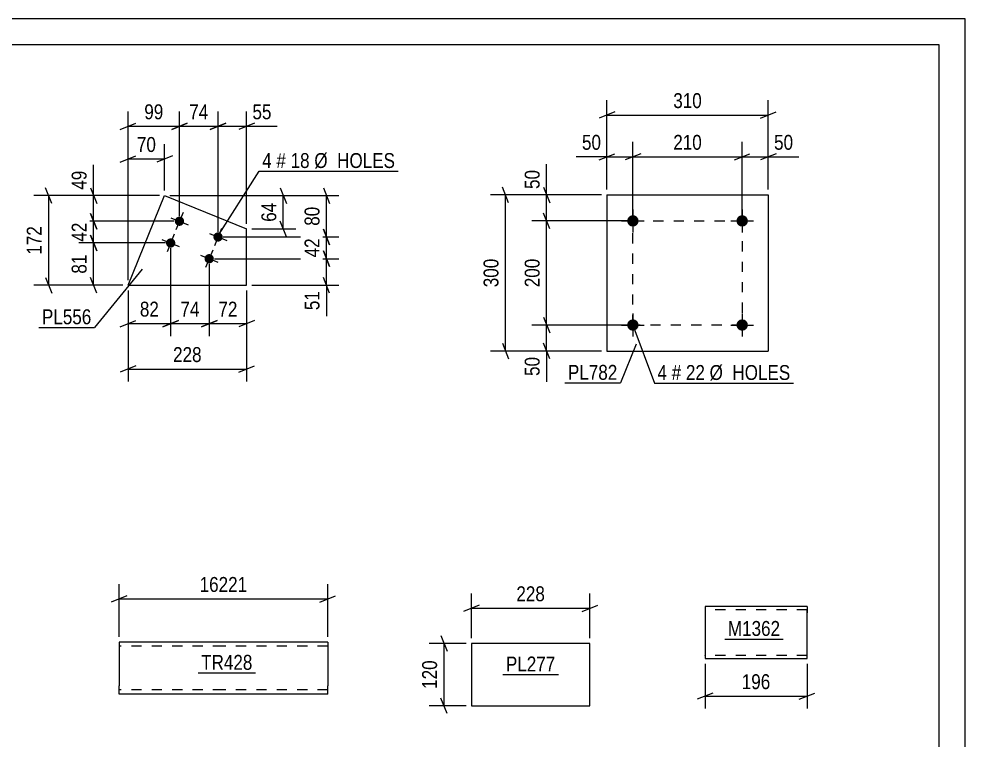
# Model space of a CAD drawing. Header units: millimetres. Extents: x 0 to 420, y 0 to 297.
# Drawn here: x 238.2 to 420, y 158.5 to 297 of the extents above; entities that cross this region are included whole.
import ezdxf

# ---------------------------------------------------------------- set-up
doc = ezdxf.new("R2010")
doc.units = ezdxf.units.MM
doc.linetypes.add('DXK_LINE_DOT2', pattern=[3.9198, 1.9599, -1.9599])
doc.styles.add('Arial Narrow', font='ARIALN.TTF', dxfattribs={"height": 0.2})

# ---------------------------------------------------------------- blocks, each defined once
blk = doc.blocks.new('Unknown-814276737-1133')
at = {"color": 5, "linetype": 'Continuous'}
for p, q in [((420, 297), (0, 297)), ((420, 0), (420, 297)), ((415, 292), (5, 292)), ((415, 5), (415, 292))]:
    blk.add_line(p, q, dxfattribs=at)
blk = doc.blocks.new('Bolt-814276737-7016 - 6982')
at = {"linetype": 'Continuous'}
for points in [[(269.88, 257.8, -1), (268.22, 258.47, -1)], [(268.19, 253.63, -1), (266.52, 254.31, -1)], [(277.29, 254.78, -1), (275.63, 255.46, -1)], [(275.59, 250.61, -1), (273.93, 251.29, -1)]]:
    blk.add_hatch(color=1, dxfattribs=at).paths.add_polyline_path(points)
at = {"color": 1, "linetype": 'Continuous'}
for p, q in [((267.38, 258.81), (270.72, 257.46)), ((269.73, 259.8), (268.37, 256.47)), ((277.14, 256.78), (275.78, 253.45)), ((265.69, 254.65), (269.02, 253.29)), ((268.03, 255.63), (266.67, 252.3)), ((274.79, 255.8), (278.13, 254.44)), ((273.09, 251.63), (276.43, 250.27)), ((275.44, 252.62), (274.08, 249.28))]:
    blk.add_line(p, q, dxfattribs=at)
blk = doc.blocks.new('Part-814276737-7021 - 6982')
at = {"color": 2, "linetype": 'Continuous'}
for p, q in [((259.18, 245.85), (266.2, 263.07)), ((266.2, 263.07), (281.95, 256.66)), ((281.95, 245.85), (281.95, 256.66)), ((259.18, 245.85), (281.95, 245.85))]:
    blk.add_line(p, q, dxfattribs=at)
blk = doc.blocks.new('Part-814276737-1928 - 1922')
at = {"color": 2, "linetype": 'Continuous'}
for p, q in [((277.44, 177.33), (257.44, 177.33)), ((257.44, 177.33), (257.44, 168.93)), ((297.54, 177.33), (277.54, 177.33)), ((297.54, 177.33), (297.54, 168.93)), ((257.44, 167.8), (257.44, 168.93)), ((257.44, 167.33), (257.44, 167.8)), ((277.44, 167.33), (257.44, 167.33)), ((297.54, 167.33), (277.54, 167.33)), ((297.54, 167.33), (297.54, 168.93))]:
    blk.add_line(p, q, dxfattribs=at)
at = {"color": 7, "linetype": 'DXK_LINE_DOT2'}
for p, q in [((257.44, 177.21), (257.44, 175.73)), ((277.44, 176.53), (257.44, 176.53)), ((297.54, 176.53), (277.54, 176.53)), ((257.44, 168.19), (257.44, 168.93)), ((257.44, 168.13), (257.44, 168.19)), ((257.44, 168.13), (257.44, 168.19)), ((257.44, 167.8), (257.44, 168.19)), ((277.44, 168.13), (257.44, 168.13)), ((297.54, 168.13), (277.54, 168.13)), ((297.54, 168.19), (297.54, 168.63)), ((297.54, 168.13), (297.54, 168.19))]:
    blk.add_line(p, q, dxfattribs=at)
blk = doc.blocks.new('Part-814276737-6894 - 6890')
at = {"color": 2, "linetype": 'Continuous'}
for p, q in [((325.13, 177.07), (325.13, 165.07)), ((347.91, 177.07), (325.13, 177.07)), ((347.91, 165.07), (347.91, 177.07)), ((325.13, 165.07), (347.91, 165.07))]:
    blk.add_line(p, q, dxfattribs=at)
blk = doc.blocks.new('Part-814276737-7169 - 7165')
at = {"color": 2, "linetype": 'Continuous'}
for p, q in [((389.64, 184.14), (370.03, 184.14)), ((370.03, 184.14), (370.03, 174.23)), ((389.64, 184.14), (389.64, 184.04)), ((389.64, 184.04), (389.64, 183.78)), ((389.64, 183.78), (389.64, 182.94)), ((389.64, 175.34), (389.64, 182.94)), ((389.64, 174.14), (389.64, 175.34)), ((370.03, 174.23), (370.03, 174.14)), ((370.03, 174.14), (389.64, 174.14))]:
    blk.add_line(p, q, dxfattribs=at)
at = {"color": 7, "linetype": 'DXK_LINE_DOT2'}
for p, q in [((389.64, 183.78), (389.64, 183.54)), ((389.64, 183.54), (370.03, 183.54)), ((389.64, 182.94), (389.64, 183.39)), ((370.03, 174.74), (370.03, 174.78)), ((389.64, 174.74), (370.03, 174.74)), ((389.64, 174.78), (389.64, 175.11)), ((389.64, 174.74), (389.64, 174.78))]:
    blk.add_line(p, q, dxfattribs=at)
blk = doc.blocks.new('Part-814276737-9915 - 9914')
at = {"color": 2, "linetype": 'Continuous'}
for p, q in [((351.17, 263.21), (351.17, 233.21)), ((351.17, 263.21), (382.17, 263.21)), ((382.17, 263.21), (382.17, 233.21)), ((351.17, 233.21), (382.17, 233.21))]:
    blk.add_line(p, q, dxfattribs=at)
blk = doc.blocks.new('Bolt-814276737-9916 - 9914')
at = {"linetype": 'Continuous'}
for points in [[(357.27, 238.21, -1), (355.07, 238.21, -1)], [(378.27, 238.21, -1), (376.07, 238.21, -1)]]:
    blk.add_hatch(color=1, dxfattribs=at).paths.add_polyline_path(points)
at = {"color": 1, "linetype": 'Continuous'}
for p, q in [((356.17, 240.41), (356.17, 236.01)), ((377.17, 240.41), (377.17, 236.01)), ((353.97, 238.21), (358.37, 238.21)), ((374.97, 238.21), (379.37, 238.21))]:
    blk.add_line(p, q, dxfattribs=at)
blk = doc.blocks.new('Bolt-814276737-9917 - 9914')
at = {"linetype": 'Continuous'}
for points in [[(357.27, 258.21, -1), (355.07, 258.21, -1)], [(378.27, 258.21, -1), (376.07, 258.21, -1)]]:
    blk.add_hatch(color=1, dxfattribs=at).paths.add_polyline_path(points)
at = {"color": 1, "linetype": 'Continuous'}
for p, q in [((356.17, 260.41), (356.17, 256.01)), ((377.17, 260.41), (377.17, 256.01)), ((353.97, 258.21), (358.37, 258.21)), ((374.97, 258.21), (379.37, 258.21))]:
    blk.add_line(p, q, dxfattribs=at)
blk = doc.blocks.new('Rectangle-814276737-12432 - 9914')
at = {"color": 1, "linetype": 'DXK_LINE_DOT2'}
blk.add_lwpolyline([(356.17, 258.21), (377.17, 258.21), (377.17, 238.21), (356.17, 238.21), (356.17, 258.21)], close=True, dxfattribs=at)
blk = doc.blocks.new('StraightDimension-814276737-7037 - 6982')
at = {"color": 7, "linetype": 'Continuous'}
for p, q in [((251.95, 264.57), (253.15, 261.57)), ((265.2, 263.07), (249.7, 263.07)), ((252.55, 258.14), (252.55, 263.07)), ((253.15, 256.64), (251.95, 259.64)), ((268.05, 258.14), (249.7, 258.14))]:
    blk.add_line(p, q, dxfattribs=at)
at = {"color": 0}
blk.add_wipeout([(251.8, 268.46), (247.6, 268.46), (247.6, 263.6), (251.8, 263.6)], dxfattribs=at)
at = {"color": 7, "linetype": 'Continuous'}
blk.add_line((252.55, 263.07), (252.55, 268.98), dxfattribs=at)
blk.add_line((252.55, 263.07), (252.55, 268.98), dxfattribs=at)
at = {"color": 3, "style": 'Arial Narrow'}
blk.add_text('49', height=2.863, rotation=90.0002, dxfattribs=at).set_placement((251.2, 264.2))
blk = doc.blocks.new('StraightDimension-814276737-7029 - 6982')
at = {"color": 7, "linetype": 'Continuous'}
for p, q in [((251.95, 259.64), (253.15, 256.64)), ((268.05, 258.14), (249.7, 258.14)), ((252.55, 253.97), (252.55, 258.14)), ((253.15, 252.47), (251.95, 255.47)), ((266.35, 253.97), (249.7, 253.97))]:
    blk.add_line(p, q, dxfattribs=at)
at = {"color": 0}
blk.add_wipeout([(251.8, 258.48), (247.6, 258.48), (247.6, 253.62), (251.8, 253.62)], dxfattribs=at)
at = {"color": 3, "style": 'Arial Narrow'}
blk.add_text('42', height=2.863, rotation=90.0002, dxfattribs=at).set_placement((251.2, 254.22))
blk = doc.blocks.new('StraightDimension-814276737-7023 - 6982')
at = {"color": 7, "linetype": 'Continuous'}
for p, q in [((251.95, 255.47), (253.15, 252.47)), ((266.35, 253.97), (249.7, 253.97)), ((252.55, 245.85), (252.55, 253.97)), ((253.15, 244.35), (251.95, 247.35)), ((258.18, 245.85), (249.7, 245.85))]:
    blk.add_line(p, q, dxfattribs=at)
at = {"color": 0}
blk.add_wipeout([(251.8, 252.34), (247.6, 252.34), (247.6, 247.48), (251.8, 247.48)], dxfattribs=at)
at = {"color": 3, "style": 'Arial Narrow'}
blk.add_text('81', height=2.863, rotation=90.0002, dxfattribs=at).set_placement((251.2, 248.08))
blk = doc.blocks.new('StraightDimension-814276737-7046 - 6982')
at = {"color": 7, "linetype": 'Continuous'}
for p, q in [((296.7, 264.57), (297.9, 261.57)), ((267.2, 263.07), (299.7, 263.07)), ((297.3, 255.12), (297.3, 263.07)), ((297.9, 253.62), (296.7, 256.62)), ((277.46, 255.12), (299.7, 255.12))]:
    blk.add_line(p, q, dxfattribs=at)
at = {"color": 0}
blk.add_wipeout([(296.55, 261.52), (292.35, 261.52), (292.35, 256.67), (296.55, 256.67)], dxfattribs=at)
at = {"color": 3, "style": 'Arial Narrow'}
blk.add_text('80', height=2.863, rotation=90.0002, dxfattribs=at).set_placement((295.95, 257.27))
blk = doc.blocks.new('StraightDimension-814276737-7054 - 6982')
at = {"color": 7, "linetype": 'Continuous'}
for p, q in [((275.76, 250.95), (299.7, 250.95)), ((296.7, 252.45), (297.9, 249.45)), ((297.3, 245.85), (297.3, 250.95)), ((297.9, 244.35), (296.7, 247.35)), ((282.95, 245.85), (299.7, 245.85))]:
    blk.add_line(p, q, dxfattribs=at)
at = {"color": 0}
blk.add_wipeout([(296.55, 245.32), (292.35, 245.32), (292.35, 240.47), (296.55, 240.47)], dxfattribs=at)
at = {"color": 7, "linetype": 'Continuous'}
blk.add_line((297.3, 245.85), (297.3, 239.94), dxfattribs=at)
blk.add_line((297.3, 245.85), (297.3, 239.94), dxfattribs=at)
at = {"color": 3, "style": 'Arial Narrow'}
blk.add_text('51', height=2.863, rotation=90.0002, dxfattribs=at).set_placement((295.95, 241.07))
blk = doc.blocks.new('StraightDimension-814276737-7060 - 6982')
at = {"color": 7, "linetype": 'Continuous'}
for p, q in [((296.7, 256.62), (297.9, 253.62)), ((277.46, 255.12), (299.7, 255.12)), ((297.3, 250.95), (297.3, 255.12)), ((275.76, 250.95), (299.7, 250.95)), ((297.9, 249.45), (296.7, 252.45))]:
    blk.add_line(p, q, dxfattribs=at)
at = {"color": 0}
blk.add_wipeout([(296.55, 255.46), (292.35, 255.46), (292.35, 250.6), (296.55, 250.6)], dxfattribs=at)
at = {"color": 3, "style": 'Arial Narrow'}
blk.add_text('42', height=2.863, rotation=90.0002, dxfattribs=at).set_placement((295.95, 251.2))
blk = doc.blocks.new('StraightDimension-814276737-7069 - 6982')
at = {"color": 7, "linetype": 'Continuous'}
for p, q in [((274.76, 249.95), (274.76, 236.08)), ((281.95, 244.85), (281.95, 236.08)), ((273.26, 237.88), (276.26, 239.08)), ((274.76, 238.48), (281.95, 238.48)), ((283.45, 239.08), (280.45, 237.88))]:
    blk.add_line(p, q, dxfattribs=at)
at = {"color": 0}
blk.add_wipeout([(280.78, 239.23), (280.78, 243.43), (275.93, 243.43), (275.93, 239.23)], dxfattribs=at)
at = {"color": 3, "style": 'Arial Narrow'}
blk.add_text('72', height=2.863, dxfattribs=at).set_placement((276.53, 239.83))
blk = doc.blocks.new('StraightDimension-814276737-7075 - 6982')
at = {"color": 7, "linetype": 'Continuous'}
for p, q in [((267.35, 252.97), (267.35, 236.08)), ((274.76, 249.95), (274.76, 236.08)), ((265.85, 237.88), (268.85, 239.08)), ((267.35, 238.48), (274.76, 238.48)), ((276.26, 239.08), (273.26, 237.88))]:
    blk.add_line(p, q, dxfattribs=at)
at = {"color": 0}
blk.add_wipeout([(273.48, 239.23), (273.48, 243.43), (268.63, 243.43), (268.63, 239.23)], dxfattribs=at)
at = {"color": 3, "style": 'Arial Narrow'}
blk.add_text('74', height=2.863, dxfattribs=at).set_placement((269.23, 239.83))
blk = doc.blocks.new('StraightDimension-814276737-7083 - 6982')
at = {"color": 7, "linetype": 'Continuous'}
for p, q in [((267.35, 252.97), (267.35, 236.08)), ((259.18, 244.85), (259.18, 236.08)), ((257.68, 237.88), (260.68, 239.08)), ((259.18, 238.48), (267.35, 238.48)), ((268.85, 239.08), (265.85, 237.88))]:
    blk.add_line(p, q, dxfattribs=at)
at = {"color": 0}
blk.add_wipeout([(265.7, 239.23), (265.7, 243.43), (260.84, 243.43), (260.84, 239.23)], dxfattribs=at)
at = {"color": 3, "style": 'Arial Narrow'}
blk.add_text('82', height=2.863, dxfattribs=at).set_placement((261.44, 239.83))
blk = doc.blocks.new('StraightDimension-814276737-7090 - 6982')
at = {"color": 7, "linetype": 'Continuous'}
for p, q in [((276.46, 256.12), (276.46, 279.23)), ((281.95, 257.66), (281.95, 279.23)), ((274.96, 275.78), (277.96, 276.98)), ((276.46, 276.38), (281.95, 276.38)), ((283.45, 276.98), (280.45, 275.78))]:
    blk.add_line(p, q, dxfattribs=at)
at = {"color": 0}
blk.add_wipeout([(287.33, 277.13), (287.33, 281.33), (282.47, 281.33), (282.47, 277.13)], dxfattribs=at)
at = {"color": 7, "linetype": 'Continuous'}
blk.add_line((281.95, 276.38), (287.85, 276.38), dxfattribs=at)
blk.add_line((281.95, 276.38), (287.85, 276.38), dxfattribs=at)
at = {"color": 3, "style": 'Arial Narrow'}
blk.add_text('55', height=2.863, dxfattribs=at).set_placement((283.07, 277.73))
blk = doc.blocks.new('StraightDimension-814276737-7098 - 6982')
at = {"color": 7, "linetype": 'Continuous'}
for p, q in [((269.05, 259.14), (269.05, 279.23)), ((276.46, 256.12), (276.46, 279.23)), ((267.55, 275.78), (270.55, 276.98)), ((269.05, 276.38), (276.46, 276.38)), ((277.96, 276.98), (274.96, 275.78))]:
    blk.add_line(p, q, dxfattribs=at)
at = {"color": 0}
blk.add_wipeout([(275.18, 277.13), (275.18, 281.33), (270.33, 281.33), (270.33, 277.13)], dxfattribs=at)
at = {"color": 3, "style": 'Arial Narrow'}
blk.add_text('74', height=2.863, dxfattribs=at).set_placement((270.93, 277.73))
blk = doc.blocks.new('StraightDimension-814276737-7106 - 6982')
at = {"color": 7, "linetype": 'Continuous'}
for p, q in [((259.18, 246.85), (259.18, 279.23)), ((269.05, 259.14), (269.05, 279.23)), ((257.68, 275.78), (260.68, 276.98)), ((259.18, 276.38), (269.05, 276.38)), ((270.55, 276.98), (267.55, 275.78))]:
    blk.add_line(p, q, dxfattribs=at)
at = {"color": 0}
blk.add_wipeout([(266.55, 277.13), (266.55, 281.33), (261.69, 281.33), (261.69, 277.13)], dxfattribs=at)
at = {"color": 3, "style": 'Arial Narrow'}
blk.add_text('99', height=2.863, dxfattribs=at).set_placement((262.29, 277.73))
blk = doc.blocks.new('StraightDimension-814276737-7113 - 6982')
at = {"color": 7, "linetype": 'Continuous'}
for p, q in [((244.52, 261.57), (243.32, 264.57)), ((265.2, 263.07), (241.07, 263.07)), ((243.92, 245.85), (243.92, 263.07)), ((243.32, 247.35), (244.52, 244.35)), ((258.18, 245.85), (241.07, 245.85))]:
    blk.add_line(p, q, dxfattribs=at)
at = {"color": 0}
blk.add_wipeout([(243.17, 257.8), (238.97, 257.8), (238.97, 251.12), (243.17, 251.12)], dxfattribs=at)
at = {"color": 3, "style": 'Arial Narrow'}
blk.add_text('172', height=2.863, rotation=90.0002, dxfattribs=at).set_placement((242.57, 251.72))
blk = doc.blocks.new('StraightDimension-814276737-7120 - 6982')
at = {"color": 7, "linetype": 'Continuous'}
for p, q in [((288.4, 264.57), (289.6, 261.57)), ((267.2, 263.07), (291.4, 263.07)), ((289, 256.66), (289, 263.07)), ((289.6, 255.16), (288.4, 258.16)), ((282.95, 256.66), (291.4, 256.66))]:
    blk.add_line(p, q, dxfattribs=at)
at = {"color": 0}
blk.add_wipeout([(288.25, 262.29), (284.05, 262.29), (284.05, 257.44), (288.25, 257.44)], dxfattribs=at)
at = {"color": 3, "style": 'Arial Narrow'}
blk.add_text('64', height=2.863, rotation=90.0002, dxfattribs=at).set_placement((287.65, 258.04))
blk = doc.blocks.new('StraightDimension-814276737-7129 - 6982')
at = {"color": 7, "linetype": 'Continuous'}
for p, q in [((259.18, 244.85), (259.18, 227.35)), ((281.95, 244.85), (281.95, 227.35)), ((260.68, 230.35), (257.68, 229.15)), ((259.18, 229.75), (281.95, 229.75)), ((280.45, 229.15), (283.45, 230.35))]:
    blk.add_line(p, q, dxfattribs=at)
at = {"color": 0}
blk.add_wipeout([(273.91, 230.5), (273.91, 234.7), (267.22, 234.7), (267.22, 230.5)], dxfattribs=at)
at = {"color": 3, "style": 'Arial Narrow'}
blk.add_text('228', height=2.863, dxfattribs=at).set_placement((267.82, 231.1))
blk = doc.blocks.new('StraightDimension-814276737-7134 - 6982')
at = {"color": 7, "linetype": 'Continuous'}
for p, q in [((259.18, 246.85), (259.18, 272.95)), ((266.2, 264.07), (266.2, 272.95)), ((257.68, 269.5), (260.68, 270.7)), ((259.18, 270.1), (266.2, 270.1)), ((267.7, 270.7), (264.7, 269.5))]:
    blk.add_line(p, q, dxfattribs=at)
at = {"color": 0}
blk.add_wipeout([(265.12, 270.85), (265.12, 275.05), (260.27, 275.05), (260.27, 270.85)], dxfattribs=at)
at = {"color": 3, "style": 'Arial Narrow'}
blk.add_text('70', height=2.863, dxfattribs=at).set_placement((260.87, 271.45))
blk = doc.blocks.new('StraightDimension-814276737-2011 - 1922')
at = {"color": 7, "linetype": 'Continuous'}
for p, q in [((257.44, 178.33), (257.44, 188.45)), ((297.54, 178.33), (297.54, 188.45)), ((258.94, 186.2), (255.94, 185)), ((257.44, 185.6), (297.54, 185.6)), ((296.04, 185), (299.04, 186.2))]:
    blk.add_line(p, q, dxfattribs=at)
at = {"color": 0}
blk.add_wipeout([(282.66, 186.35), (282.66, 190.55), (272.32, 190.55), (272.32, 186.35)], dxfattribs=at)
at = {"color": 3, "style": 'Arial Narrow'}
blk.add_text('16221', height=2.863, dxfattribs=at).set_placement((272.92, 186.95))
blk = doc.blocks.new('StraightDimension-814276737-6896 - 6890')
at = {"color": 7, "linetype": 'Continuous'}
for p, q in [((325.13, 178.07), (325.13, 186.66)), ((347.91, 178.07), (347.91, 186.66)), ((326.63, 184.41), (323.63, 183.21)), ((325.13, 183.81), (347.91, 183.81)), ((346.41, 183.21), (349.41, 184.41))]:
    blk.add_line(p, q, dxfattribs=at)
at = {"color": 0}
blk.add_wipeout([(339.86, 184.56), (339.86, 188.76), (333.18, 188.76), (333.18, 184.56)], dxfattribs=at)
at = {"color": 3, "style": 'Arial Narrow'}
blk.add_text('228', height=2.863, dxfattribs=at).set_placement((333.78, 185.16))
blk = doc.blocks.new('StraightDimension-814276737-6907 - 6890')
at = {"color": 7, "linetype": 'Continuous'}
for p, q in [((319.29, 178.57), (320.49, 175.57)), ((324.13, 177.07), (317.04, 177.07)), ((319.89, 165.07), (319.89, 177.07)), ((320.49, 163.57), (319.29, 166.57)), ((324.13, 165.07), (317.04, 165.07))]:
    blk.add_line(p, q, dxfattribs=at)
at = {"color": 0}
blk.add_wipeout([(319.14, 174.41), (314.94, 174.41), (314.94, 167.73), (319.14, 167.73)], dxfattribs=at)
at = {"color": 3, "style": 'Arial Narrow'}
blk.add_text('120', height=2.863, rotation=90.0002, dxfattribs=at).set_placement((318.54, 168.33))
blk = doc.blocks.new('StraightDimension-814276737-7171 - 7165')
at = {"color": 7, "linetype": 'Continuous'}
for p, q in [((370.03, 173.14), (370.03, 164.53)), ((389.64, 173.14), (389.64, 164.53)), ((371.53, 167.53), (368.53, 166.33)), ((388.14, 166.33), (391.14, 167.53)), ((370.03, 166.93), (389.64, 166.93))]:
    blk.add_line(p, q, dxfattribs=at)
at = {"color": 0}
blk.add_wipeout([(383.18, 167.68), (383.18, 171.88), (376.49, 171.88), (376.49, 167.68)], dxfattribs=at)
at = {"color": 3, "style": 'Arial Narrow'}
blk.add_text('196', height=2.863, dxfattribs=at).set_placement((377.09, 168.28))
blk = doc.blocks.new('StraightDimension-814276737-9919 - 9914')
at = {"color": 7, "linetype": 'Continuous'}
for p, q in [((339, 264.71), (340.2, 261.71)), ((350.17, 263.21), (336.75, 263.21)), ((339.6, 258.21), (339.6, 263.21)), ((355.17, 258.21), (336.75, 258.21)), ((340.2, 256.71), (339, 259.71))]:
    blk.add_line(p, q, dxfattribs=at)
at = {"color": 0}
blk.add_wipeout([(338.85, 268.59), (334.65, 268.59), (334.65, 263.74), (338.85, 263.74)], dxfattribs=at)
at = {"color": 7, "linetype": 'Continuous'}
blk.add_line((339.6, 263.21), (339.6, 269.12), dxfattribs=at)
blk.add_line((339.6, 263.21), (339.6, 269.12), dxfattribs=at)
at = {"color": 3, "style": 'Arial Narrow'}
blk.add_text('50', height=2.863, rotation=90.0002, dxfattribs=at).set_placement((338.25, 264.34))
blk = doc.blocks.new('StraightDimension-814276737-9920 - 9914')
at = {"color": 7, "linetype": 'Continuous'}
for p, q in [((355.17, 258.21), (336.75, 258.21)), ((340.2, 256.71), (339, 259.71)), ((339.6, 238.21), (339.6, 258.21)), ((355.17, 238.21), (336.75, 238.21)), ((339, 239.71), (340.2, 236.71))]:
    blk.add_line(p, q, dxfattribs=at)
at = {"color": 0}
blk.add_wipeout([(338.85, 251.55), (334.65, 251.55), (334.65, 244.87), (338.85, 244.87)], dxfattribs=at)
at = {"color": 3, "style": 'Arial Narrow'}
blk.add_text('200', height=2.863, rotation=90.0002, dxfattribs=at).set_placement((338.25, 245.47))
blk = doc.blocks.new('StraightDimension-814276737-9921 - 9914')
at = {"color": 7, "linetype": 'Continuous'}
for p, q in [((355.17, 238.21), (336.75, 238.21)), ((339, 239.71), (340.2, 236.71)), ((339.6, 233.21), (339.6, 238.21)), ((340.2, 231.71), (339, 234.71)), ((350.17, 233.21), (336.75, 233.21))]:
    blk.add_line(p, q, dxfattribs=at)
at = {"color": 0}
blk.add_wipeout([(338.85, 232.69), (334.65, 232.69), (334.65, 227.83), (338.85, 227.83)], dxfattribs=at)
at = {"color": 7, "linetype": 'Continuous'}
blk.add_line((339.6, 233.21), (339.6, 227.3), dxfattribs=at)
blk.add_line((339.6, 233.21), (339.6, 227.3), dxfattribs=at)
at = {"color": 3, "style": 'Arial Narrow'}
blk.add_text('50', height=2.863, rotation=90.0002, dxfattribs=at).set_placement((338.25, 228.43))
blk = doc.blocks.new('StraightDimension-814276737-9931 - 9914')
at = {"color": 7, "linetype": 'Continuous'}
for p, q in [((332.29, 261.71), (331.09, 264.71)), ((350.17, 263.21), (328.84, 263.21)), ((331.69, 233.21), (331.69, 263.21)), ((331.09, 234.71), (332.29, 231.71)), ((350.17, 233.21), (328.84, 233.21))]:
    blk.add_line(p, q, dxfattribs=at)
at = {"color": 0}
blk.add_wipeout([(330.94, 251.55), (326.74, 251.55), (326.74, 244.87), (330.94, 244.87)], dxfattribs=at)
at = {"color": 3, "style": 'Arial Narrow'}
blk.add_text('300', height=2.863, rotation=90.0002, dxfattribs=at).set_placement((330.34, 245.47))
blk = doc.blocks.new('StraightDimension-814276737-9951 - 9914')
at = {"color": 7, "linetype": 'Continuous'}
for p, q in [((351.17, 264.21), (351.17, 281.38)), ((382.17, 264.21), (382.17, 281.38)), ((352.67, 279.13), (349.67, 277.93)), ((351.17, 278.53), (382.17, 278.53)), ((380.67, 277.93), (383.67, 279.13))]:
    blk.add_line(p, q, dxfattribs=at)
at = {"color": 0}
blk.add_wipeout([(370.01, 279.28), (370.01, 283.48), (363.33, 283.48), (363.33, 279.28)], dxfattribs=at)
at = {"color": 3, "style": 'Arial Narrow'}
blk.add_text('310', height=2.863, dxfattribs=at).set_placement((363.93, 279.88))
blk = doc.blocks.new('StraightDimension-814276737-12374 - 9914')
at = {"color": 7, "linetype": 'Continuous'}
for p, q in [((377.17, 259.21), (377.17, 273.37)), ((382.17, 264.21), (382.17, 273.37)), ((375.67, 269.92), (378.67, 271.12)), ((383.67, 271.12), (380.67, 269.92)), ((377.17, 270.52), (382.17, 270.52))]:
    blk.add_line(p, q, dxfattribs=at)
at = {"color": 0}
blk.add_wipeout([(387.55, 271.27), (387.55, 275.47), (382.7, 275.47), (382.7, 271.27)], dxfattribs=at)
at = {"color": 7, "linetype": 'Continuous'}
blk.add_line((382.17, 270.52), (388.08, 270.52), dxfattribs=at)
blk.add_line((382.17, 270.52), (388.08, 270.52), dxfattribs=at)
at = {"color": 3, "style": 'Arial Narrow'}
blk.add_text('50', height=2.863, dxfattribs=at).set_placement((383.3, 271.87))
blk = doc.blocks.new('StraightDimension-814276737-12375 - 9914')
at = {"color": 7, "linetype": 'Continuous'}
for p, q in [((356.17, 259.21), (356.17, 273.37)), ((377.17, 259.21), (377.17, 273.37)), ((357.67, 271.12), (354.67, 269.92)), ((375.67, 269.92), (378.67, 271.12)), ((356.17, 270.52), (377.17, 270.52))]:
    blk.add_line(p, q, dxfattribs=at)
at = {"color": 0}
blk.add_wipeout([(370.01, 271.27), (370.01, 275.47), (363.33, 275.47), (363.33, 271.27)], dxfattribs=at)
at = {"color": 3, "style": 'Arial Narrow'}
blk.add_text('210', height=2.863, dxfattribs=at).set_placement((363.93, 271.87))
blk = doc.blocks.new('StraightDimension-814276737-12376 - 9914')
at = {"color": 7, "linetype": 'Continuous'}
for p, q in [((351.17, 264.21), (351.17, 273.37)), ((356.17, 259.21), (356.17, 273.37)), ((349.67, 269.92), (352.67, 271.12)), ((357.67, 271.12), (354.67, 269.92)), ((351.17, 270.52), (356.17, 270.52))]:
    blk.add_line(p, q, dxfattribs=at)
at = {"color": 0}
blk.add_wipeout([(350.65, 271.27), (350.65, 275.47), (345.79, 275.47), (345.79, 271.27)], dxfattribs=at)
at = {"color": 7, "linetype": 'Continuous'}
blk.add_line((351.17, 270.52), (345.26, 270.52), dxfattribs=at)
blk.add_line((351.17, 270.52), (345.26, 270.52), dxfattribs=at)
at = {"color": 3, "style": 'Arial Narrow'}
blk.add_text('50', height=2.863, dxfattribs=at).set_placement((346.39, 271.87))
blk = doc.blocks.new('Mark-814276737-7017 - 6982')
at = {"color": 0}
blk.add_wipeout([(252.12, 238.36), (252.12, 241.36), (242.62, 241.36), (242.62, 238.36)], dxfattribs=at)
blk.add_wipeout([(252.12, 238.36), (252.12, 241.36), (242.62, 241.36), (242.62, 238.36)], dxfattribs=at)
at = {"color": 30, "linetype": 'Continuous'}
for p in [(261.91, 248.91), (242.02, 237.76)]:
    blk.add_line(p, (252.72, 237.76), dxfattribs=at)
at = {"color": 3, "style": 'Arial Narrow'}
blk.add_text('PL556', height=2.863, dxfattribs=at).set_placement((242.62, 238.36))
blk = doc.blocks.new('Mark-814276737-7012 - 6982')
at = {"color": 0}
blk.add_wipeout([(286.77, 268.37), (286.77, 271.37), (284.94, 271.37), (284.94, 268.37)], dxfattribs=at)
blk.add_wipeout([(286.77, 268.37), (286.77, 271.37), (284.94, 271.37), (284.94, 268.37)], dxfattribs=at)
at = {"color": 7, "linetype": 'Continuous'}
blk.add_line((276.2, 254.95), (284.34, 267.77), dxfattribs=at)
at = {"color": 3, "style": 'Arial Narrow'}
blk.add_text('4', height=2.86, dxfattribs=at).set_placement((284.94, 268.37))
at = {"color": 0}
blk.add_wipeout([(289.5, 268.37), (289.5, 271.37), (287.67, 271.37), (287.67, 268.37)], dxfattribs=at)
blk.add_wipeout([(289.5, 268.37), (289.5, 271.37), (287.67, 271.37), (287.67, 268.37)], dxfattribs=at)
at = {"color": 3, "style": 'Arial Narrow'}
blk.add_text('#', height=2.86, dxfattribs=at).set_placement((287.67, 268.37))
at = {"color": 0}
blk.add_wipeout([(294.06, 268.37), (294.06, 271.37), (290.4, 271.37), (290.4, 268.37)], dxfattribs=at)
blk.add_wipeout([(294.06, 268.37), (294.06, 271.37), (290.4, 271.37), (290.4, 268.37)], dxfattribs=at)
at = {"color": 3, "style": 'Arial Narrow'}
blk.add_text('18', height=2.863, dxfattribs=at).set_placement((290.4, 268.37))
at = {"color": 0}
blk.add_wipeout([(310.48, 268.37), (310.48, 271.37), (294.96, 271.37), (294.96, 268.37)], dxfattribs=at)
blk.add_wipeout([(310.48, 268.37), (310.48, 271.37), (294.96, 271.37), (294.96, 268.37)], dxfattribs=at)
at = {"color": 7, "linetype": 'Continuous'}
blk.add_line((284.34, 267.77), (311.08, 267.77), dxfattribs=at)
at = {"color": 3, "style": 'Arial Narrow'}
blk.add_text('Ø  HOLES', height=2.863, dxfattribs=at).set_placement((294.96, 268.37))
blk = doc.blocks.new('Mark-814276737-1926 - 1922')
at = {"color": 0}
blk.add_wipeout([(283.08, 171.99), (283.08, 174.99), (273.21, 174.99), (273.21, 171.99)], dxfattribs=at)
blk.add_wipeout([(283.08, 171.99), (283.08, 174.99), (273.21, 174.99), (273.21, 171.99)], dxfattribs=at)
at = {"color": 30, "linetype": 'Continuous'}
blk.add_line((272.61, 171.39), (283.68, 171.39), dxfattribs=at)
at = {"color": 3, "style": 'Arial Narrow'}
blk.add_text('TR428', height=2.863, dxfattribs=at).set_placement((273.21, 171.99))
blk = doc.blocks.new('Mark-814276737-6892 - 6890')
at = {"color": 0}
blk.add_wipeout([(341.27, 171.67), (341.27, 174.67), (331.77, 174.67), (331.77, 171.67)], dxfattribs=at)
blk.add_wipeout([(341.27, 171.67), (341.27, 174.67), (331.77, 174.67), (331.77, 171.67)], dxfattribs=at)
at = {"color": 30, "linetype": 'Continuous'}
blk.add_line((331.17, 171.07), (341.87, 171.07), dxfattribs=at)
at = {"color": 3, "style": 'Arial Narrow'}
blk.add_text('PL277', height=2.863, dxfattribs=at).set_placement((331.77, 171.67))
blk = doc.blocks.new('Mark-814276737-7167 - 7165')
at = {"color": 0}
blk.add_wipeout([(384.47, 178.5), (384.47, 181.5), (374.42, 181.5), (374.42, 178.5)], dxfattribs=at)
blk.add_wipeout([(384.47, 178.5), (384.47, 181.5), (374.42, 181.5), (374.42, 178.5)], dxfattribs=at)
at = {"color": 30, "linetype": 'Continuous'}
blk.add_line((373.82, 177.9), (385.07, 177.9), dxfattribs=at)
at = {"color": 3, "style": 'Arial Narrow'}
blk.add_text('M1362', height=2.863, dxfattribs=at).set_placement((374.42, 178.5))
blk = doc.blocks.new('Mark-814276737-9954 - 9914')
at = {"color": 0}
blk.add_wipeout([(353.19, 227.69), (353.19, 230.69), (343.69, 230.69), (343.69, 227.69)], dxfattribs=at)
blk.add_wipeout([(353.19, 227.69), (353.19, 230.69), (343.69, 230.69), (343.69, 227.69)], dxfattribs=at)
at = {"color": 30, "linetype": 'Continuous'}
for p in [(356.77, 234.52), (343.09, 227.09)]:
    blk.add_line(p, (353.79, 227.09), dxfattribs=at)
at = {"color": 3, "style": 'Arial Narrow'}
blk.add_text('PL782', height=2.863, dxfattribs=at).set_placement((343.69, 227.69))
blk = doc.blocks.new('MarkSet-814276737-12421 - 9914')
at = {"color": 0}
blk.add_wipeout([(362.73, 227.66), (362.73, 230.66), (360.9, 230.66), (360.9, 227.66)], dxfattribs=at)
blk.add_wipeout([(362.73, 227.66), (362.73, 230.66), (360.9, 230.66), (360.9, 227.66)], dxfattribs=at)
at = {"color": 7, "linetype": 'Continuous'}
blk.add_line((356.17, 238.21), (360.3, 227.06), dxfattribs=at)
at = {"color": 3, "style": 'Arial Narrow'}
blk.add_text('4', height=2.86, dxfattribs=at).set_placement((360.9, 227.66))
at = {"color": 0}
blk.add_wipeout([(365.46, 227.66), (365.46, 230.66), (363.63, 230.66), (363.63, 227.66)], dxfattribs=at)
blk.add_wipeout([(365.46, 227.66), (365.46, 230.66), (363.63, 230.66), (363.63, 227.66)], dxfattribs=at)
at = {"color": 3, "style": 'Arial Narrow'}
blk.add_text('#', height=2.86, dxfattribs=at).set_placement((363.63, 227.66))
at = {"color": 0}
blk.add_wipeout([(370.01, 227.66), (370.01, 230.66), (366.36, 230.66), (366.36, 227.66)], dxfattribs=at)
blk.add_wipeout([(370.01, 227.66), (370.01, 230.66), (366.36, 230.66), (366.36, 227.66)], dxfattribs=at)
at = {"color": 3, "style": 'Arial Narrow'}
blk.add_text('22', height=2.863, dxfattribs=at).set_placement((366.36, 227.66))
at = {"color": 0}
blk.add_wipeout([(386.44, 227.66), (386.44, 230.66), (370.91, 230.66), (370.91, 227.66)], dxfattribs=at)
blk.add_wipeout([(386.44, 227.66), (386.44, 230.66), (370.91, 230.66), (370.91, 227.66)], dxfattribs=at)
at = {"color": 7, "linetype": 'Continuous'}
blk.add_line((360.3, 227.06), (387.04, 227.06), dxfattribs=at)
at = {"color": 3, "style": 'Arial Narrow'}
blk.add_text('Ø  HOLES', height=2.863, dxfattribs=at).set_placement((370.91, 227.66))

msp = doc.modelspace()

# ---------------------------------------------------------------- block references
for name in ['Unknown-814276737-1133', 'Part-814276737-7021 - 6982', 'Part-814276737-9915 - 9914', 'Bolt-814276737-9917 - 9914', 'Bolt-814276737-7016 - 6982', 'Rectangle-814276737-12432 - 9914', 'Bolt-814276737-9916 - 9914', 'Part-814276737-7169 - 7165', 'Part-814276737-1928 - 1922', 'Part-814276737-6894 - 6890']:
    msp.add_blockref(name, (0, 0))

# ---------------------------------------------------------------- next in the draw order: block references
for name in ['StraightDimension-814276737-9919 - 9914', 'StraightDimension-814276737-7037 - 6982', 'StraightDimension-814276737-7054 - 6982', 'StraightDimension-814276737-2011 - 1922', 'StraightDimension-814276737-6896 - 6890', 'Mark-814276737-7167 - 7165', 'Mark-814276737-1926 - 1922', 'Mark-814276737-6892 - 6890', 'StraightDimension-814276737-7171 - 7165']:
    msp.add_blockref(name, (0, 0))

# ---------------------------------------------------------------- next in the draw order: block references
for name in ['StraightDimension-814276737-7029 - 6982', 'StraightDimension-814276737-9920 - 9914', 'StraightDimension-814276737-6907 - 6890']:
    msp.add_blockref(name, (0, 0))

# ---------------------------------------------------------------- next in the draw order: block references
for name in ['StraightDimension-814276737-7023 - 6982', 'StraightDimension-814276737-9921 - 9914']:
    msp.add_blockref(name, (0, 0))

# ---------------------------------------------------------------- next in the draw order: block references
for name in ['StraightDimension-814276737-7046 - 6982', 'StraightDimension-814276737-9931 - 9914']:
    msp.add_blockref(name, (0, 0))

# ---------------------------------------------------------------- next in the draw order: block references
for name in ['StraightDimension-814276737-9951 - 9914', 'StraightDimension-814276737-7060 - 6982', 'Mark-814276737-9954 - 9914']:
    msp.add_blockref(name, (0, 0))

# ---------------------------------------------------------------- next in the draw order: block references
for name in ['StraightDimension-814276737-7090 - 6982', 'StraightDimension-814276737-12374 - 9914', 'StraightDimension-814276737-7069 - 6982', 'MarkSet-814276737-12421 - 9914']:
    msp.add_blockref(name, (0, 0))

# ---------------------------------------------------------------- next in the draw order: block references
for name in ['StraightDimension-814276737-7098 - 6982', 'StraightDimension-814276737-12375 - 9914', 'StraightDimension-814276737-7075 - 6982']:
    msp.add_blockref(name, (0, 0))

# ---------------------------------------------------------------- next in the draw order: block references
for name in ['StraightDimension-814276737-12376 - 9914', 'StraightDimension-814276737-7083 - 6982']:
    msp.add_blockref(name, (0, 0))

# ---------------------------------------------------------------- next in the draw order: block references
msp.add_blockref('StraightDimension-814276737-7106 - 6982', (0, 0))

# ---------------------------------------------------------------- next in the draw order: block references
for name in ['StraightDimension-814276737-7113 - 6982', 'StraightDimension-814276737-7120 - 6982']:
    msp.add_blockref(name, (0, 0))

# ---------------------------------------------------------------- next in the draw order: block references
for name in ['StraightDimension-814276737-7134 - 6982', 'Mark-814276737-7012 - 6982', 'StraightDimension-814276737-7129 - 6982']:
    msp.add_blockref(name, (0, 0))

# ---------------------------------------------------------------- next in the draw order: block references
msp.add_blockref('Mark-814276737-7017 - 6982', (0, 0))

doc.saveas('drawing.dxf')
